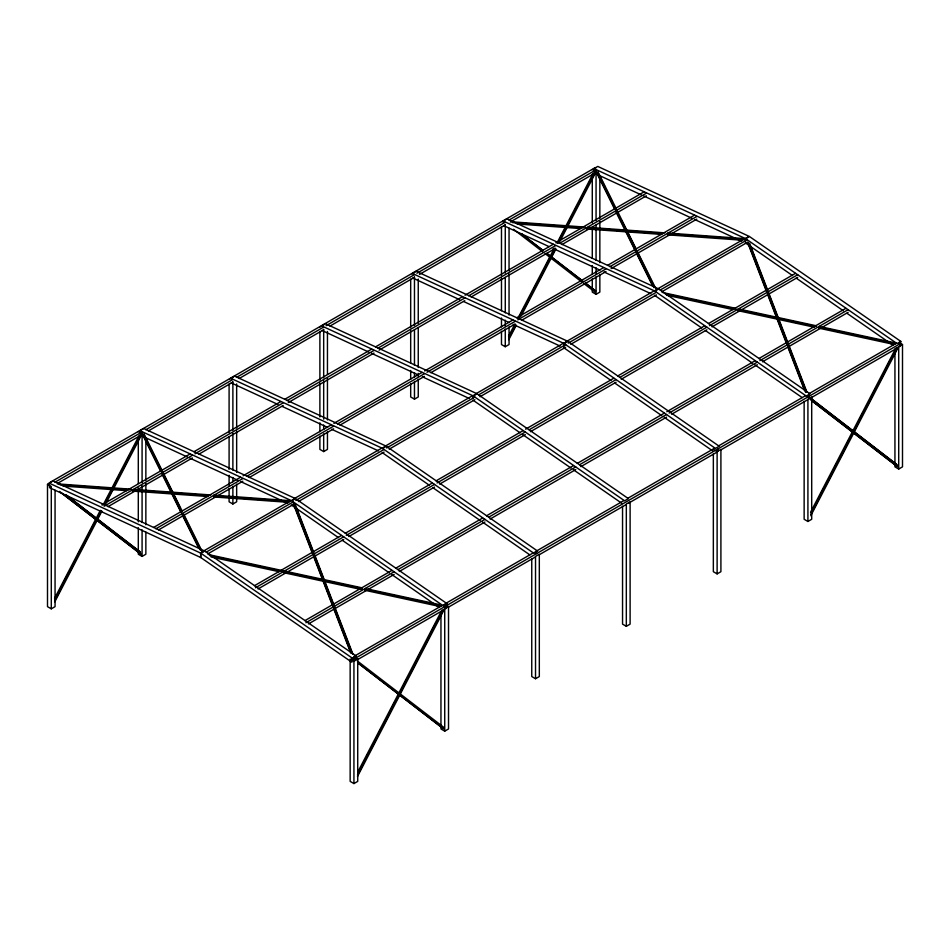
<?xml version="1.0" encoding="UTF-8"?>
<svg xmlns="http://www.w3.org/2000/svg" width="950" height="950" viewBox="0 0 950 950"><rect width="100%" height="100%" fill="white"/><g stroke="black" fill="none" stroke-linecap="round" stroke-linejoin="round"><path stroke-width="1.43" d="M200.913 553.256L200.533 557.377L351.856 662.221L352.236 658.089L356.012 655.916L204.689 551.071L200.913 553.256L352.236 658.089M355.763 658.659L356.012 655.916M446.559 606.242L446.809 603.487L295.486 498.643L291.709 500.828L443.032 605.673L446.809 603.487M745.429 241.478L745.691 238.723L749.467 236.538L900.802 341.383L900.541 344.137M444.636 606.492L444.944 605.768M898.617 344.387L898.926 343.662M54.578 598.357L100.32 510.34M103.051 505.079L139.234 435.444M60.052 589.451L61.417 586.815M62.783 584.191L68.922 572.363M77.793 555.287L83.256 544.778M86.676 538.211L88.041 535.586M89.407 532.95L90.772 530.326M92.138 527.701L95.546 521.134M106.471 500.104L109.879 493.537M114.665 484.346L117.396 479.085M118.762 476.461L124.224 465.951M126.956 460.691L129.687 455.442M133.095 448.875L138.558 438.354M54.803 600.198L101.222 510.863M104.643 504.296L140.826 434.661M54.815 601.801L101.923 511.147M106.008 503.262L140.826 436.252M508.559 336.253L514.71 324.437M518.118 317.858L554.301 248.235M557.033 242.974L593.216 173.339M518.807 318.143L524.958 306.327M528.366 299.749L529.732 297.124M533.829 289.239L537.237 282.673M546.119 265.596L549.528 259.029M557.721 243.259L559.087 240.635M560.452 237.999L565.915 227.489M570.012 219.616L571.378 216.98M574.786 210.413L578.206 203.846M582.979 194.643L585.711 189.394M589.131 182.828L592.539 176.261M508.784 338.093L515.612 324.959M519.709 317.074L555.216 248.757M558.624 242.191L594.807 172.556M508.796 339.696L516.301 325.244M521.087 316.041L555.904 249.042M560.001 241.158L595.496 172.841M357.912 771.78L441.892 610.185M359.29 770.759L360.656 768.123M366.795 756.307L368.161 753.671M371.581 747.104L374.989 740.537M379.086 732.652L380.451 730.028M383.871 723.461L389.334 712.951M391.376 709.009L394.784 702.43M400.247 691.921L401.613 689.296M403.667 685.354L407.075 678.787M412.537 668.278L413.903 665.653M415.269 663.017L421.42 651.201M424.828 644.623L426.194 641.998M430.291 634.113L435.753 623.604M357.461 774.939L443.484 609.389M357.473 776.53L444.173 609.674M810.54 512.311L895.874 348.08M811.906 511.278L816.691 502.075M821.465 492.884L824.196 487.623M825.562 484.999L831.024 474.489M835.121 466.604L836.487 463.98M839.895 457.413L843.315 450.846M847.412 442.961L848.778 440.325M854.228 429.816L857.648 423.249M859.691 419.306L863.111 412.739M866.519 406.173L869.939 399.606M871.981 395.663L875.401 389.096M880.864 378.587L882.217 375.951M886.314 368.066L889.734 361.499M810.766 514.14L897.465 347.284M810.766 515.743L898.154 347.569M50.136 482.339L594.914 167.817M49.198 483.146L52.986 480.961L204.309 550.846L200.533 553.031L49.198 483.146L49.578 487.706L200.913 557.602L200.533 553.031M139.994 430.718L143.782 428.533L295.106 498.429L291.329 500.614L139.994 430.718L140.374 435.29L187.245 456.938M503.191 221.041L506.968 218.856L658.291 288.752L654.514 290.926L503.191 221.041L503.369 223.321M593.987 168.613L597.764 166.428L749.087 236.324L745.311 238.509L593.987 168.613L594.356 173.185L641.226 194.833M55.064 490.224L55.064 606.646L51.288 608.831L47.5 606.646L47.5 484.334L51.288 482.149M138.296 431.906L140.814 430.457M229.092 379.489L232.881 377.304M319.889 327.073L323.677 324.888M411.944 273.921L414.473 272.46M592.278 169.801L596.066 167.627M54.993 482.184L141.954 431.989M145.789 429.768L232.75 379.561M236.586 377.352L323.546 327.144M326.099 325.672L414.343 274.716M416.896 273.244L505.139 222.3M508.974 220.091L595.935 169.884M57.546 483.372L141.954 434.637M148.343 430.944L232.75 382.221M239.139 378.527L323.546 329.804M329.935 326.111L414.343 277.376M419.461 274.419L505.139 224.96M510.257 222.003L595.935 172.532M101.852 504.901L190.095 453.957M193.931 451.737L280.891 401.529M284.727 399.321L371.688 349.113M375.523 346.892L462.484 296.697M465.037 295.212L553.28 244.269M555.833 242.796L644.076 191.852M104.156 506.231L192.399 455.287M194.952 453.803L283.195 402.859M287.031 400.651L373.991 350.443M377.827 348.223L464.787 298.015M468.623 295.806L555.584 245.599M559.419 243.39L646.38 193.183M107.991 506.671L192.399 457.936M198.787 454.242L283.195 405.519M288.301 402.562L373.991 353.091M379.098 350.146L464.787 300.675M471.176 296.982L555.584 248.259M561.972 244.566L646.38 195.831M153.579 527.464L240.54 477.256M243.093 475.772L331.336 424.828M333.889 423.356L422.133 372.412M424.686 370.939L512.929 319.984M516.764 317.775L603.725 267.567M607.561 265.359L694.521 215.151M155.871 528.782L242.832 478.574M246.667 476.366L333.628 426.158M337.464 423.949L424.424 373.742M426.989 372.258L515.221 321.314M517.786 319.841L606.017 268.897M609.864 266.677L696.813 216.481M158.436 529.969L242.832 481.234M249.232 477.541L333.628 428.818M340.029 425.125L424.424 376.39M430.825 372.709L515.221 323.974M521.621 320.281L606.017 271.558M611.135 268.601L696.813 219.129M138.296 527.701L138.296 554.23L142.084 556.415L145.861 554.23L145.861 532.119M229.092 488.537L229.092 501.802L232.881 503.987L236.657 501.802L236.657 484.12M319.889 436.121L319.889 449.386L323.677 451.571L327.453 449.386L327.453 431.704M410.685 383.705L410.685 396.969L414.473 399.154L418.249 396.969L418.249 379.276M501.481 331.277L501.481 344.541L505.269 346.726L509.046 344.541L509.046 326.859M592.278 278.861L592.278 292.125L596.066 294.31L599.842 292.125L599.842 274.443M202.742 551.499L290.973 500.555M293.538 499.071L381.769 448.127M385.617 445.918L472.566 395.711M476.413 393.49L563.362 343.282M565.927 341.81L654.158 290.866M656.723 289.394L744.966 238.45M472.922 395.77L476.698 393.585L325.375 323.689L321.587 325.874L472.922 395.77L473.112 398.05M563.718 343.354L567.494 341.169L416.171 271.272L412.395 273.457L563.718 343.354L564.098 347.914M206.316 552.081L293.277 501.873M295.842 500.401L384.073 449.457M386.638 447.984L474.869 397.041M478.705 394.82L565.666 344.613M568.231 343.14L656.462 292.196M660.297 289.976L747.258 239.78M207.599 554.004L293.277 504.533M298.395 501.576L384.073 452.117M389.191 449.16L474.869 399.689M479.988 396.744L565.666 347.272M570.784 344.316L656.462 294.856M661.58 291.899L747.258 242.428M254.458 585.699L341.418 535.491M345.254 533.283L432.214 483.075M436.05 480.866L523.011 430.659M525.576 429.174L613.807 378.231M617.643 376.022L704.603 325.814M708.439 323.594L795.399 273.398M255.479 587.765L343.722 536.821M346.275 535.349L434.518 484.405M437.071 482.933L525.314 431.989M529.15 429.768L616.111 379.561M619.946 377.352L706.907 327.144M709.46 325.66L797.703 274.716M258.044 588.952L343.722 539.481M348.84 536.524L434.518 487.065M439.636 484.108L525.314 434.637M530.433 431.692L616.111 382.221M621.229 379.264L706.907 329.793M712.025 326.848L797.703 277.376M304.902 620.647L391.863 570.451M395.699 568.231L482.659 518.023M486.495 515.814L573.456 465.607M577.291 463.386L664.252 413.179M666.805 411.706L755.048 360.762M758.884 358.542L845.844 308.346M305.924 622.713L394.167 571.769M398.003 569.561L484.963 519.353M488.799 517.133L575.759 466.937M579.595 464.716L666.556 414.509M669.109 413.036L757.352 362.093M759.905 360.608L848.148 309.664M308.477 623.901L366.035 590.674M368.588 589.202L394.167 574.429M399.285 571.472L484.963 522.013M490.081 519.056L575.759 469.585M580.878 466.64L666.556 417.169M671.674 414.212L757.352 364.753M762.47 361.796L820.016 328.569M822.569 327.097L848.148 312.324M354.065 656.331L442.308 605.388M444.861 603.915L533.104 552.971M535.658 551.499L623.901 500.555M627.736 498.334L714.697 448.127M718.533 445.918L805.493 395.711M809.329 393.49L896.289 343.282M900.802 341.383L897.014 343.567L745.691 238.723M355.086 658.398L899.864 343.876L899.864 346.536M353.934 661.248L357.723 659.062L357.723 781.387L353.934 783.572L350.158 781.387L350.158 659.062L353.934 661.248L353.934 783.572M444.731 731.144L448.519 728.959L448.519 606.646L444.731 608.831L444.731 731.144L440.954 728.959L440.954 615.493M713.343 449.386L717.119 451.571L720.908 449.386L720.908 571.698L717.119 573.883L713.343 571.698L713.343 453.803M902.5 344.541L898.712 346.726L898.712 469.039L902.5 466.854L902.5 344.541L899.982 343.081M357.651 659.585L444.6 609.377M448.447 607.157L535.408 556.961M539.244 554.741L626.204 504.533M628.758 503.061L717.001 452.117M720.836 449.896L807.797 399.689M810.35 398.216L898.593 347.272M535.527 678.727L539.315 676.543L539.315 554.23L535.527 556.415L535.527 678.727L531.751 676.543L531.751 558.648M626.323 626.311L630.111 624.126L630.111 501.802L626.323 503.987L626.323 626.311L622.547 624.126L622.547 506.231M807.916 521.467L811.704 519.282L811.704 396.957L807.916 399.142L807.916 521.467L804.139 519.282L804.139 401.387M807.31 396.566L808.557 396.376M511.278 221.766L585.093 227.086M588.05 227.299L664.81 232.845M667.767 233.059L743.066 238.486M512.442 222.585L583.3 227.703M586.257 227.917L663.029 233.451M667.458 233.771L744.23 239.317M523.189 223.678L526.146 223.891M536.477 224.639L539.434 224.853M549.765 225.589L552.722 225.803M563.053 226.551L566.01 226.765M576.341 227.513L579.298 227.727M589.629 228.475L592.574 228.689M602.918 229.425L605.862 229.639M616.206 230.387L619.151 230.601M629.494 231.349L632.439 231.562M642.782 232.311L645.727 232.524M656.058 233.261L659.015 233.474M669.346 234.223L672.303 234.436M681.162 235.078L685.591 235.398M694.45 236.039L698.879 236.36M707.738 236.989L710.695 237.203M721.026 237.951L723.971 238.165M734.314 238.913L737.259 239.127M516.978 223.974L580.462 228.546M586.364 228.974L661.663 234.412M667.565 234.84L742.852 240.267M57.297 483.871L131.112 489.191M134.057 489.404L210.829 494.95M213.786 495.164L289.085 500.591M59.933 484.797L129.319 489.808M132.276 490.022L209.047 495.556M213.477 495.876L290.249 501.422M70.68 485.889L75.109 486.21M83.968 486.839L88.397 487.16M97.256 487.801L101.686 488.122M110.544 488.763L114.974 489.084M123.832 489.725L126.789 489.939M137.121 490.675L140.077 490.889M150.409 491.637L153.366 491.851M163.697 492.599L166.654 492.812M176.985 493.561L179.93 493.774M190.273 494.511L193.218 494.724M203.561 495.473L206.506 495.686M215.365 496.327L218.322 496.541M228.653 497.289L231.61 497.503M241.941 498.251L244.898 498.453M255.229 499.201L258.186 499.415M268.517 500.163L271.474 500.377M281.806 501.125L284.762 501.339M62.997 486.067L126.481 490.651M132.382 491.079L207.67 496.517M213.584 496.945L288.871 502.372M662.601 292.505L735.098 308.192M739.444 309.142L816.288 325.779M819.185 326.408L896.028 343.045M665.19 293.847L815.979 326.491M818.876 327.121L895.719 343.758M672.648 295.723L675.545 296.353M682.789 297.932L688.596 299.179M791.528 321.468L797.335 322.727M835.026 330.885L837.924 331.514M856.769 335.599L859.679 336.217M666.532 295.189L733.222 309.629M737.58 310.579L814.411 327.216M818.769 328.154L894.164 344.47M208.62 554.61L362.306 587.884M365.204 588.513L439.149 604.521M209.76 555.643L361.986 588.596M364.895 589.226L441.738 605.862M298.407 575.094L304.202 576.353M320.15 579.809L323.048 580.438M341.893 584.511L344.803 585.141M211.102 556.985L279.241 571.734M283.599 572.672L361.879 589.629M364.788 590.259L440.171 606.575M445.538 607.05L443.935 606.242M643.91 196.068L692.123 218.334M694.794 219.569L741.665 241.217M503.559 225.601L549.1 246.632M553.114 248.484L599.984 270.132M603.998 271.985L650.869 293.645M412.763 278.017L459.634 299.666M463.659 301.53L509.188 322.561M513.202 324.413L560.072 346.061M321.967 330.446L368.838 352.094M371.521 353.329L418.392 374.977M422.406 376.829L469.276 398.478M231.171 382.862L278.041 404.51M282.067 406.363L327.596 427.393M331.609 429.258L378.48 450.906M189.929 458.173L238.141 480.439M240.813 481.674L287.684 503.322M807.809 396.162L808.723 396.684M898.712 469.039L894.936 466.854L894.936 348.959M534.375 552.235L536.679 553.565M446.001 605.186L448.519 606.646M443.579 604.651L445.883 605.981L445.883 608.641M355.205 657.614L357.723 659.062M353.827 658.267L354.742 658.789L354.053 659.87L353.139 659.347M47.5 484.334L51.288 486.519L51.288 608.831M745.311 242.856L792.526 275.571M796.159 278.089L843.374 310.793M846.996 313.31L893 345.183M654.514 295.272L701.729 327.988M705.363 330.505L752.578 363.221M754.989 364.895L802.204 397.599M563.718 347.7L610.933 380.404M614.567 382.921L661.782 415.637M664.193 417.311L712.619 450.858M472.922 400.116L520.137 432.832M522.559 434.506L570.986 468.053M573.396 469.739L621.822 503.286M382.126 452.544L429.341 485.248M432.974 487.766L480.189 520.481M482.6 522.156L529.815 554.871M291.329 504.961L338.544 537.676M342.178 540.194L389.393 572.898M391.804 574.572L439.019 607.288M811.051 398.478L898.356 465.69M811.3 398.846L896.278 464.265M810.362 399.558L897.667 466.771M811.775 400.829L896.752 466.236M521.194 233.593L543.317 250.622M546.808 253.317L582.896 281.093M585.224 282.886L595.697 290.949M521.455 233.973L542.403 250.099M547.058 253.686L581.982 280.571M585.473 283.254L593.619 289.524M513.523 229.306L542.628 251.703M544.956 253.496L581.293 281.651M583.621 283.444L595.009 292.03M357.319 660.951L444.374 727.795M357.544 662.554L443.686 728.864M357.794 662.934L442.771 728.341M66.049 494.808L140.553 552.152M68.638 496.969L139.638 551.629M59.541 491.411L141.028 554.135M60.966 492.67L140.113 553.612M597.989 171.819L636.144 248.936M637.462 251.596L655.892 288.824M598.013 172.924L605.257 187.554M606.563 190.214L611.836 200.842M617.096 211.482L618.414 214.142M621.704 220.792L636.179 250.04M638.151 254.03L654.597 287.268M596.089 170.667L653.98 287.672M596.113 171.784L614.531 209M615.849 211.66L634.932 250.218M636.251 252.878L652.697 286.116M144.008 433.924L182.162 511.041M183.481 513.701L201.899 550.929M144.032 435.029L161.797 470.927M163.115 473.587L172.318 492.207M174.301 496.185L179.562 506.825M183.504 514.805L201.269 550.703M142.096 432.772L199.999 549.777M142.132 433.877L160.55 471.105M161.868 473.765L180.951 512.323M182.257 514.983L198.716 548.221M749.621 243.259L806.966 392.243M750.12 245.623L767.113 289.762M769.239 295.284L786.754 340.801M788.88 346.322L806.408 391.851M747.84 242.06L805.719 392.421M747.816 243.046L766.401 291.317M767.457 294.084L786.576 343.746M787.633 346.501L804.626 390.652M295.106 503.987L352.984 654.348M296.139 507.728L313.132 551.867M314.723 556.011L333.308 604.283M334.899 608.428L352.426 653.956M293.859 504.165L351.203 653.149M293.301 503.761L312.419 553.423M313.476 556.189L350.645 652.757M745.311 238.509L745.501 240.789M809.068 396.304L809.068 398.952M718.271 448.721L718.271 451.381M717.119 451.571L717.119 573.883M599.842 177.175L599.842 218.441M599.842 221.386L599.842 262.651M596.066 171.986L596.066 220.626M596.066 225.043L596.066 260.407M596.066 267.781L596.066 273.671M596.066 276.628L596.066 294.31M592.278 174.23L592.278 222.858M592.278 227.276L592.278 258.222M592.278 265.596L592.278 274.443M509.046 228.119L509.046 270.857M509.046 273.802L509.046 315.067M505.269 224.414L505.269 273.042M505.269 277.459L505.269 312.835M505.269 320.197L505.269 326.099M505.269 329.044L505.269 346.726M501.481 226.646L501.481 275.274M501.481 278.231L501.481 310.65M501.481 318.012L501.481 326.859M418.249 279.074L418.249 323.285M418.249 327.702L418.249 367.496M418.249 373.386L418.249 376.331M414.473 276.83L414.473 325.458M414.473 329.887L414.473 365.251M414.473 372.626L414.473 377.043M414.473 381.461L414.473 399.154M410.685 279.074L410.685 327.702M410.685 330.647L410.685 363.066M410.685 370.441L410.685 379.276M327.453 331.491L327.453 374.229M327.453 378.646L327.453 419.912M323.677 329.258L323.677 377.886M323.677 380.831L323.677 419.152M323.677 425.042L323.677 429.459M323.677 433.889L323.677 451.571M319.889 331.491L319.889 380.119M319.889 383.064L319.889 416.967M319.889 422.857L319.889 431.704M236.657 383.907L236.657 428.117M236.657 431.074L236.657 472.328M232.881 381.674L232.881 430.303M232.881 433.247L232.881 470.096M232.881 477.458L232.881 481.887M232.881 486.305L232.881 503.987M229.092 383.907L229.092 432.547M229.092 436.964L229.092 469.383M229.092 475.285L229.092 485.593M145.861 437.808L145.861 480.546M145.861 483.491L145.861 524.756M142.084 434.091L142.084 482.731M142.084 485.676L142.084 522.512M142.084 529.886L142.084 556.415M138.296 439.28L138.296 483.491M138.296 487.908L138.296 521.811M353.329 658.671L353.305 659.644L354.552 659.466L354.576 658.481L353.329 658.671M234.579 376.117L230.791 378.302L382.126 448.198L385.902 446.013L234.579 376.117M386.282 446.227L382.506 448.412L533.829 553.256L537.605 551.071L386.282 446.227M477.078 393.811L473.302 395.996L624.625 500.828L628.413 498.643L477.078 393.811M567.874 341.383L564.098 343.567L715.421 448.412L719.209 446.227L567.874 341.383M658.671 288.966L654.894 291.151L806.217 395.996L810.006 393.811L658.671 288.966"/></g></svg>
